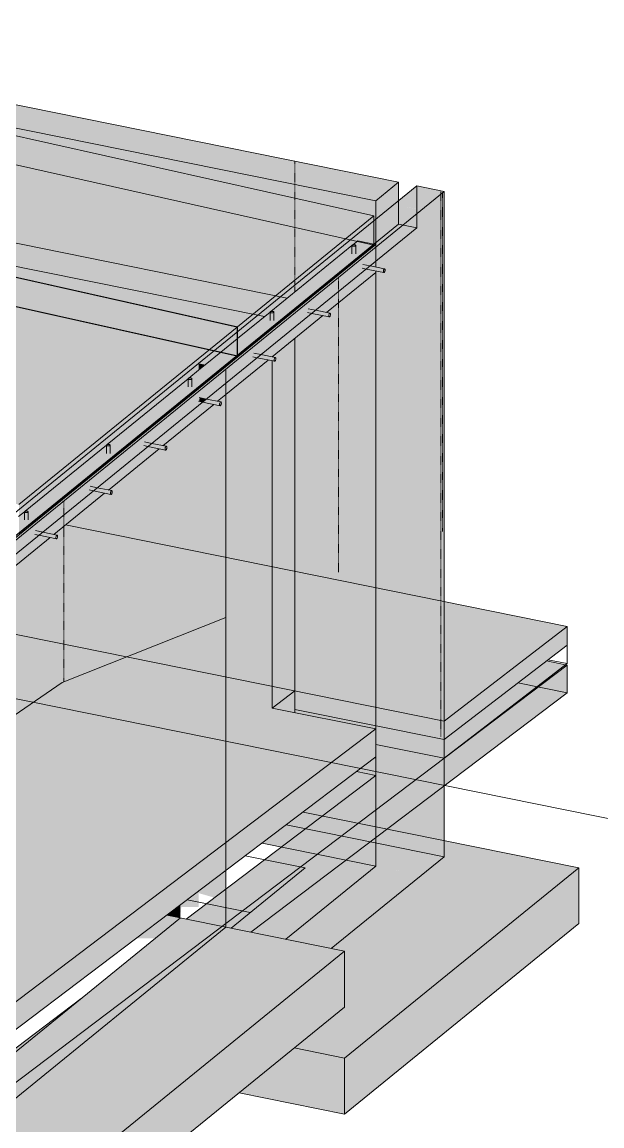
# Model space of a CAD drawing. Header units: inches. Extents: x -8719 to -3484, y -2874 to 4085.
# Drawn here: x -5035.7 to -4921.8, y -676.8 to -460 of the extents above; entities that cross this region are included whole.
import ezdxf

# ---------------------------------------------------------------- set-up
doc = ezdxf.new("R2010")
doc.units = ezdxf.units.IN
doc.header["$MEASUREMENT"] = 0
doc.linetypes.add('Dash 1_16_', pattern=[0.125, 0.0625, -0.0625])
for name, color, linetype, lineweight in [('A-DETL-1', 90, 'Dash 1_16_', 9), ('A-FLOR', 192, 'Continuous', 13), ('C-BLDG-PADS', 91, 'Continuous', 9), ('G-ANNO-SYMB', 111, 'Continuous', 9), ('S-BEAM', 12, 'Continuous', 9), ('S-FNDN', 32, 'Continuous', 13), ('S-FSTN', 2, 'Continuous', 9)]:
    doc.layers.add(name, color=color, linetype=linetype, lineweight=lineweight)
for name, color, linetype, lineweight, transparency in [('A-FLOR-1', 192, 'Continuous', 13, 0.4), ('A-WALL-PATT-1', 235, 'Continuous', 13, 0.4), ('A-WALL-PATT-3', 25, 'Continuous', 13, 0.4), ('C-BLDG-PADS-1', 91, 'Continuous', 9, 0.4), ('S-FNDN-2', 25, 'Continuous', 13, 0.4)]:
    doc.layers.add(name, color=color, linetype=linetype, lineweight=lineweight, transparency=transparency)

# ---------------------------------------------------------------- blocks, each defined once
blk = doc.blocks.new('L-Angle - L6X4X1_2-2254302-STRUCTURAL - 3D - SOUTHEAST')
at = {"layer": 'S-BEAM'}
for p, q in [((9298.53, -502.97), (9297.53, -503.78)), ((9298.53, -502.97), (9301.71, -503.61)), ((9272.19, -528.03), (9302.11, -503.69)), ((9297.39, -503.89), (9281.46, -516.85)), ((9301.73, -503.62), (9302.11, -503.69)), ((9302.11, -503.69), (9302.11, -506.95)), ((9302.11, -506.95), (9302.11, -508.12)), ((9302.11, -509.18), (9292.43, -517.05)), ((9302.11, -508.87), (9302.11, -509.18)), ((9281.32, -516.97), (9274.93, -522.17)), ((9291.69, -517.65), (9281.72, -525.76)), ((9274.88, -522.21), (9271.65, -524.84)), ((9274.93, -522.17), (9274.88, -522.21)), ((9271.65, -524.84), (9268.61, -527.31)), ((9280.98, -526.37), (9272.67, -533.13)), ((9267.3, -528.38), (9265.39, -529.93)), ((9268.61, -527.31), (9267.3, -528.38)), ((9267.3, -532.01), (9272.19, -528.03)), ((9265.25, -530.04), (9249.33, -543)), ((9264.1, -534.62), (9267.3, -532.01)), ((9272.67, -533.13), (9271.01, -534.48)), ((9155.34, -623.12), (9263.72, -534.93)), ((9263.72, -534.93), (9264.1, -534.62)), ((9270.27, -535.08), (9263.72, -540.41)), ((9263.72, -540.41), (9260.3, -543.2)), ((9249.19, -543.12), (9233.26, -556.08)), ((9259.56, -543.8), (9249.58, -551.91)), ((9248.84, -552.52), (9238.87, -560.63)), ((9233.12, -556.19), (9231.97, -557.12)), ((9238.13, -561.23), (9228.16, -569.35))]:
    blk.add_line(p, q, dxfattribs=at)
blk = doc.blocks.new('050523 - W_P_C - Fastenings - Lag Bolt or Thru Bolt - 3_4_ x 5_-2254114-STRUCTURAL - 3D - SOUTHEAST')
at = {"layer": 'S-FSTN'}
for p, q in [((9299.39, -508.32), (9300.21, -508.49)), ((9300.96, -507.88), (9299.54, -507.59)), ((9300.21, -508.49), (9303.66, -509.19)), ((9303.81, -508.45), (9300.96, -507.88))]:
    blk.add_line(p, q, dxfattribs=at)
for points in [[(9303.9, -508.68, 0), (9303.89, -508.6, 0), (9303.88, -508.53, 0), (9303.85, -508.48, 0), (9303.82, -508.46, 0), (9303.78, -508.45, 0), (9303.73, -508.48, 0), (9303.69, -508.52, 0), (9303.65, -508.59, 0), (9303.61, -508.67, 0), (9303.59, -508.77, 0), (9303.57, -508.86, 0), (9303.57, -508.96, 0)], [(9303.57, -508.96, 0), (9303.57, -509.04, 0), (9303.59, -509.11, 0), (9303.61, -509.16, 0), (9303.65, -509.19, 0), (9303.69, -509.19, 0), (9303.73, -509.16, 0), (9303.78, -509.12, 0), (9303.82, -509.05, 0), (9303.85, -508.97, 0), (9303.88, -508.87, 0), (9303.89, -508.78, 0), (9303.9, -508.68, 0)]]:
    blk.add_polyline3d(points, dxfattribs=at)
blk = doc.blocks.new('050523 - W_P_C - Fastenings - Lag Bolt or Thru Bolt - 3_4_ x 2_-2254118-STRUCTURAL - 3D - SOUTHEAST')
at = {"layer": 'S-FSTN'}
for p, q in [((9297.39, -503.88), (9297.39, -505.5)), ((9298.01, -503.77), (9297.93, -503.75)), ((9298.14, -505.5), (9298.14, -503.88))]:
    blk.add_line(p, q, dxfattribs=at)
for points in [[(9297.93, -503.75, 0), (9297.84, -503.73, 0), (9297.74, -503.73, 0), (9297.65, -503.74, 0), (9297.56, -503.75, 0), (9297.48, -503.78, 0), (9297.43, -503.81, 0), (9297.4, -503.85, 0), (9297.39, -503.89, 0), (9297.41, -503.93, 0), (9297.45, -503.97, 0), (9297.52, -504, 0), (9297.6, -504.02, 0)], [(9297.6, -504.02, 0), (9297.69, -504.03, 0), (9297.79, -504.03, 0), (9297.88, -504.03, 0), (9297.97, -504.01, 0), (9298.05, -503.98, 0), (9298.1, -503.95, 0), (9298.13, -503.91, 0), (9298.14, -503.87, 0), (9298.12, -503.83, 0), (9298.08, -503.8, 0), (9298.01, -503.77, 0)]]:
    blk.add_polyline3d(points, dxfattribs=at)
blk = doc.blocks.new('050523 - W_P_C - Fastenings - Lag Bolt or Thru Bolt - 3_4_ x 2_-V455-STRUCTURAL - 3D - SOUTHEAST')
at = {"layer": 'S-FSTN'}
for p, q in [((9281.32, -516.96), (9281.32, -518.58)), ((9281.32, -516.97), (9281.34, -517)), ((9281.42, -516.86), (9281.36, -516.89)), ((9281.45, -517.07), (9281.53, -517.09)), ((9281.67, -516.8), (9281.58, -516.81)), ((9281.77, -516.81), (9281.67, -516.8)), ((9281.86, -516.82), (9281.77, -516.81)), ((9281.95, -516.84), (9281.86, -516.82)), ((9282.07, -518.58), (9282.07, -516.96))]:
    blk.add_line(p, q, dxfattribs=at)
for points in [[(9281.36, -516.89, 0), (9281.33, -516.93, 0), (9281.32, -516.97, 0)], [(9281.34, -517, 0), (9281.38, -517.04, 0), (9281.45, -517.07, 0)], [(9281.58, -516.81, 0), (9281.49, -516.83, 0), (9281.42, -516.86, 0)], [(9281.53, -517.09, 0), (9281.62, -517.11, 0), (9281.72, -517.11, 0), (9281.82, -517.1, 0)], [(9281.82, -517.1, 0), (9281.9, -517.08, 0), (9281.98, -517.06, 0), (9282.03, -517.02, 0), (9282.06, -516.99, 0), (9282.07, -516.95, 0), (9282.05, -516.91, 0), (9282.01, -516.87, 0), (9281.95, -516.84, 0)]]:
    blk.add_polyline3d(points, dxfattribs=at)
blk = doc.blocks.new('050523 - W_P_C - Fastenings - Lag Bolt or Thru Bolt - 3_4_ x 2_-V456-STRUCTURAL - 3D - SOUTHEAST')
at = {"layer": 'S-FSTN'}
for p, q in [((9265.26, -530), (9265.25, -530.03)), ((9265.25, -530.03), (9265.25, -531.65)), ((9265.25, -530.03), (9265.25, -530.04)), ((9265.42, -529.9), (9265.35, -529.93)), ((9265.38, -530.15), (9265.46, -530.17)), ((9265.51, -529.89), (9265.42, -529.9)), ((9265.46, -530.17), (9265.55, -530.18)), ((9265.88, -529.92), (9265.8, -529.9)), ((9266, -531.65), (9266, -530.03))]:
    blk.add_line(p, q, dxfattribs=at)
for points in [[(9265.25, -530.04, 0), (9265.27, -530.08, 0), (9265.32, -530.12, 0), (9265.38, -530.15, 0)], [(9265.35, -529.93, 0), (9265.29, -529.96, 0), (9265.26, -530, 0)], [(9265.8, -529.9, 0), (9265.7, -529.88, 0), (9265.61, -529.88, 0), (9265.54, -529.88, 0)], [(9265.55, -530.18, 0), (9265.65, -530.18, 0), (9265.75, -530.18, 0)], [(9265.75, -530.18, 0), (9265.84, -530.16, 0), (9265.91, -530.13, 0), (9265.96, -530.1, 0)], [(9266, -530.02, 0), (9265.98, -529.98, 0), (9265.94, -529.95, 0), (9265.88, -529.92, 0)], [(9265.96, -530.1, 0), (9266, -530.06, 0), (9266, -530.02, 0)]]:
    blk.add_polyline3d(points, dxfattribs=at)
blk = doc.blocks.new('050523 - W_P_C - Fastenings - Lag Bolt or Thru Bolt - 3_4_ x 2_-V457-STRUCTURAL - 3D - SOUTHEAST')
at = {"layer": 'S-FSTN'}
for p, q in [((9249.19, -543.11), (9249.19, -544.73)), ((9249.19, -543.11), (9249.19, -543.12)), ((9249.19, -543.12), (9249.21, -543.15)), ((9249.21, -543.15), (9249.25, -543.19)), ((9249.28, -543.01), (9249.23, -543.04)), ((9249.25, -543.19), (9249.31, -543.22)), ((9249.35, -542.98), (9249.28, -543.01)), ((9249.31, -543.22), (9249.39, -543.24)), ((9249.44, -542.96), (9249.35, -542.98)), ((9249.39, -543.24), (9249.49, -543.26)), ((9249.54, -542.95), (9249.44, -542.96)), ((9249.49, -543.26), (9249.58, -543.26)), ((9249.64, -542.96), (9249.54, -542.95)), ((9249.58, -543.26), (9249.68, -543.25)), ((9249.73, -542.97), (9249.64, -542.96)), ((9249.68, -543.25), (9249.77, -543.23)), ((9249.94, -543.11), (9249.94, -543.1)), ((9249.94, -544.73), (9249.94, -543.11))]:
    blk.add_line(p, q, dxfattribs=at)
for points in [[(9249.23, -543.04, 0), (9249.19, -543.08, 0), (9249.19, -543.11, 0)], [(9249.87, -543.02, 0), (9249.81, -542.99, 0), (9249.73, -542.97, 0)], [(9249.77, -543.23, 0), (9249.84, -543.21, 0), (9249.9, -543.17, 0), (9249.93, -543.14, 0), (9249.94, -543.11, 0)], [(9249.94, -543.1, 0), (9249.92, -543.06, 0), (9249.87, -543.02, 0)]]:
    blk.add_polyline3d(points, dxfattribs=at)
blk = doc.blocks.new('050523 - W_P_C - Fastenings - Lag Bolt or Thru Bolt - 3_4_ x 2_-V458-STRUCTURAL - 3D - SOUTHEAST')
at = {"layer": 'S-FSTN'}
for p, q in [((9233.12, -556.18), (9233.12, -557.8)), ((9233.33, -556.32), (9233.42, -556.33)), ((9233.57, -556.03), (9233.47, -556.03)), ((9233.66, -556.04), (9233.57, -556.03)), ((9233.74, -556.07), (9233.66, -556.04)), ((9233.81, -556.1), (9233.74, -556.07)), ((9233.87, -556.18), (9233.87, -556.17)), ((9233.87, -557.8), (9233.87, -556.18))]:
    blk.add_line(p, q, dxfattribs=at)
for points in [[(9233.16, -556.11, 0), (9233.13, -556.15, 0), (9233.12, -556.19, 0), (9233.14, -556.23, 0), (9233.18, -556.26, 0), (9233.24, -556.29, 0), (9233.33, -556.32, 0)], [(9233.47, -556.03, 0), (9233.37, -556.04, 0), (9233.29, -556.05, 0), (9233.21, -556.08, 0), (9233.16, -556.11, 0)], [(9233.42, -556.33, 0), (9233.52, -556.33, 0), (9233.61, -556.33, 0), (9233.7, -556.31, 0), (9233.77, -556.28, 0)], [(9233.77, -556.28, 0), (9233.83, -556.25, 0), (9233.86, -556.21, 0), (9233.87, -556.18, 0)], [(9233.87, -556.17, 0), (9233.85, -556.13, 0), (9233.81, -556.1, 0)]]:
    blk.add_polyline3d(points, dxfattribs=at)
blk = doc.blocks.new('050523 - W_P_C - Fastenings - Lag Bolt or Thru Bolt - 3_4_ x 5_-V463-STRUCTURAL - 3D - SOUTHEAST')
at = {"layer": 'S-FSTN'}
for p, q in [((9267.3, -534.48), (9268.07, -534.64)), ((9268.83, -534.03), (9267.4, -533.74)), ((9268.07, -534.64), (9271.52, -535.34)), ((9271.67, -534.6), (9268.83, -534.03)), ((9271.45, -534.92), (9271.43, -535.01)), ((9271.43, -535.01), (9271.43, -535.11)), ((9271.43, -535.11), (9271.43, -535.19)), ((9271.48, -535.31), (9271.51, -535.33)), ((9271.64, -535.27), (9271.68, -535.2)), ((9271.68, -534.61), (9271.67, -534.6)), ((9271.68, -535.2), (9271.71, -535.12)), ((9271.71, -535.12), (9271.74, -535.02)), ((9271.76, -534.75), (9271.74, -534.68)), ((9271.76, -534.83), (9271.76, -534.75))]:
    blk.add_line(p, q, dxfattribs=at)
for points in [[(9271.43, -535.19, 0), (9271.45, -535.26, 0), (9271.48, -535.31, 0)], [(9271.51, -534.74, 0), (9271.48, -534.82, 0), (9271.45, -534.92, 0)], [(9271.6, -534.63, 0), (9271.55, -534.67, 0), (9271.51, -534.74, 0)], [(9271.51, -535.33, 0), (9271.55, -535.34, 0), (9271.6, -535.31, 0), (9271.64, -535.27, 0)], [(9271.67, -534.6, 0), (9271.64, -534.6, 0), (9271.6, -534.63, 0)], [(9271.74, -534.68, 0), (9271.71, -534.63, 0), (9271.68, -534.61, 0)], [(9271.74, -535.02, 0), (9271.76, -534.93, 0), (9271.76, -534.83, 0)]]:
    blk.add_polyline3d(points, dxfattribs=at)

msp = doc.modelspace()

# ---------------------------------------------------------------- hatches: boundary and pattern name
at = {"layer": 'A-FLOR-1'}
for points in [[(-4993.37, -519.86), (-4990.33, -517.39), (-5088.13, -497.59), (-5088.13, -498.66), (-4993.42, -519.84)], [(-4993.42, -520.88), (-4993.37, -520.83), (-4993.37, -519.86), (-5088.13, -498.66), (-5088.13, -498.72), (-4993.42, -519.9)], [(-4998.87, -524.34), (-4993.42, -519.9), (-5088.13, -498.72), (-5088.13, -504.37), (-5001, -523.86)], [(-4993.37, -525.42), (-4966.59, -503.61), (-4969.78, -502.97), (-4970.65, -503.74), (-4970.2, -503.82), (-4970.18, -503.84), (-4970.16, -504.03), (-4970.2, -505.32), (-4970.42, -505.4), (-4970.7, -505.39), (-4970.89, -505.3), (-4970.91, -505.26), (-4970.96, -503.93), (-4986.72, -516.81), (-4986.26, -516.9), (-4986.25, -516.91), (-4986.23, -517.11), (-4986.27, -518.4), (-4986.48, -518.47), (-4986.77, -518.46), (-4986.96, -518.38), (-4986.98, -518.34), (-4987.02, -517), (-4993.37, -522.17)], [(-5036.27, -554.77), (-4998.87, -524.34), (-5088.13, -504.37), (-5088.13, -543.17), (-5036.33, -554.76)], [(-4993.37, -525.57), (-4966.59, -503.78), (-4966.59, -503.63), (-4993.37, -525.42)], [(-4993.37, -520.83), (-4989.37, -517.58), (-4990.33, -517.39), (-4993.37, -519.86)], [(-4993.37, -522.17), (-4988.06, -517.85), (-4989.37, -517.58), (-4993.37, -520.83)], [(-4997.93, -524.55), (-4993.42, -520.88), (-4993.42, -519.9), (-4998.87, -524.34)], [(-4996.65, -524.84), (-4993.42, -522.21), (-4993.42, -520.88), (-4997.93, -524.55)], [(-4993.51, -525.54), (-4993.42, -525.47), (-4993.42, -522.21), (-4996.65, -524.84), (-4995.63, -525.06)], [(-4993.42, -522.21), (-4993.37, -522.17), (-4993.37, -520.83), (-4993.42, -520.88)], [(-4993.42, -525.47), (-4993.37, -525.42), (-4993.37, -522.17), (-4993.42, -522.21)], [(-5036.27, -555.74), (-4997.93, -524.55), (-4998.87, -524.34), (-5036.27, -554.77)], [(-4999.69, -527.31), (-4996.65, -524.84), (-4997.93, -524.55), (-5001, -527.04)], [(-4996.49, -527.96), (-4993.51, -525.54), (-4996.65, -524.84), (-4999.69, -527.31)], [(-4996.34, -527.99), (-4993.42, -525.56), (-4993.55, -525.57), (-4996.49, -527.96)], [(-4993.42, -525.56), (-4993.42, -525.47), (-4993.51, -525.54)], [(-4993.37, -525.57), (-4993.37, -525.42), (-4993.42, -525.47), (-4993.42, -525.56)], [(-5036.12, -556.95), (-5001, -528.38), (-5001, -527.04), (-5036.27, -555.74), (-5036.27, -556.92)], [(-5036.27, -560.33), (-5001, -531.6), (-5001, -528.38), (-5002.79, -529.89), (-5002.33, -529.97), (-5002.32, -529.98), (-5002.3, -530.18), (-5002.34, -531.47), (-5002.55, -531.55), (-5002.84, -531.54), (-5003.03, -531.45), (-5003.05, -531.41), (-5003.09, -530.08), (-5018.86, -542.96), (-5018.4, -543.05), (-5018.38, -543.06), (-5018.37, -543.26), (-5018.4, -544.54), (-5018.62, -544.62), (-5018.91, -544.61), (-5019.1, -544.53), (-5019.11, -544.49), (-5019.16, -543.15), (-5034.93, -556.04), (-5034.47, -556.12), (-5034.45, -556.13), (-5034.43, -556.33), (-5034.47, -557.62), (-5034.69, -557.7), (-5034.98, -557.69), (-5035.16, -557.6), (-5035.18, -557.56), (-5035.23, -556.23), (-5036.27, -557.1), (-5036.27, -559.37)], [(-5001, -528.38), (-4999.69, -527.31), (-5001, -527.04), (-5001, -528.13)], [(-5001, -531.78), (-4996.34, -527.99), (-4996.49, -527.96), (-5001, -531.63)], [(-5036.27, -560.48), (-5004.58, -534.7), (-5004.58, -534.55), (-5036.27, -560.33)], [(-5004.58, -534.7), (-5004.43, -534.58), (-5004.58, -534.55)]]:
    msp.add_hatch(color=256, dxfattribs=at).paths.add_polyline_path(points, flags=0)
h = msp.add_hatch(color=256, dxfattribs=at)
h.paths.add_polyline_path([(-4986.27, -517.02), (-4986.48, -517.1), (-4986.32, -517.04)], flags=0)
h.paths.add_polyline_path([(-4986.58, -518.48), (-4986.31, -518.42), (-4986.23, -518.32), (-4986.27, -516.9), (-4986.4, -516.84), (-4986.84, -516.85), (-4986.96, -516.93), (-4986.98, -517), (-4986.95, -518.38), (-4986.77, -518.46), (-4986.65, -518.48)], flags=0)
h.paths.add_polyline_path([(-4970.2, -503.95), (-4970.42, -504.03), (-4970.25, -503.96)], flags=0)
h.paths.add_polyline_path([(-4970.51, -505.4), (-4970.24, -505.35), (-4970.16, -505.24), (-4970.21, -503.81), (-4970.29, -503.77), (-4970.77, -503.78), (-4970.89, -503.85), (-4970.91, -504), (-4970.88, -505.31), (-4970.7, -505.39), (-4970.59, -505.4)], flags=0)
h = msp.add_hatch(color=256, dxfattribs=at)
h.paths.add_polyline_path([(-5001, -531.63), (-4996.49, -527.96), (-4999.69, -527.31), (-5001, -528.38)], flags=0)
h.paths.add_polyline_path([(-5004.43, -534.58), (-5001, -531.78), (-5001, -531.63), (-5004.58, -534.55)], flags=0)
h = msp.add_hatch(color=256, dxfattribs=at)
h.paths.add_polyline_path([(-5034.47, -556.25), (-5034.69, -556.33), (-5034.53, -556.26)], flags=0)
h.paths.add_polyline_path([(-5034.79, -557.7), (-5034.51, -557.64), (-5034.43, -557.54), (-5034.47, -556.12), (-5034.6, -556.06), (-5035.04, -556.08), (-5035.16, -556.15), (-5035.18, -556.29), (-5035.15, -557.61), (-5034.98, -557.69), (-5034.86, -557.7)], flags=0)
h.paths.add_polyline_path([(-5018.4, -543.17), (-5018.62, -543.25), (-5018.46, -543.18)], flags=0)
h.paths.add_polyline_path([(-5018.72, -544.63), (-5018.45, -544.57), (-5018.37, -544.47), (-5018.4, -543.05), (-5018.53, -542.99), (-5018.97, -543), (-5019.1, -543.08), (-5019.11, -543.22), (-5019.08, -544.53), (-5018.91, -544.61), (-5018.79, -544.63)], flags=0)
h.paths.add_polyline_path([(-5002.34, -530.1), (-5002.55, -530.18), (-5002.39, -530.11)], flags=0)
h.paths.add_polyline_path([(-5002.65, -531.55), (-5002.38, -531.49), (-5002.3, -531.39), (-5002.34, -529.97), (-5002.46, -529.91), (-5002.91, -529.93), (-5003.03, -530), (-5003.05, -530.08), (-5003.02, -531.46), (-5002.84, -531.54), (-5002.72, -531.55)], flags=0)
at = {"layer": 'A-WALL-PATT-1'}
h = msp.add_hatch(color=256, dxfattribs=at)
h.paths.add_polyline_path([(-5092.6, -542.17), (-5092.6, -503.37), (-5110.78, -499.3), (-5110.78, -513.58), (-5112.73, -515.16), (-5112.73, -537.66), (-5100.81, -540.33)], flags=0)
h.paths.add_polyline_path([(-4990.33, -517.39), (-4966.59, -498.07), (-5110.78, -465.82), (-5110.78, -471.41), (-5109.26, -471.72), (-5109.39, -472.02), (-5110.78, -473.15), (-5110.78, -493.59), (-5092.6, -497.66), (-5092.6, -496.69), (-5088.13, -493.06), (-5088.13, -497.59), (-4993.37, -516.77)], flags=0)
for points in [[(-4966.59, -499.04), (-4966.2, -498.72), (-4966.2, -495.09), (-5107.95, -466.44), (-4966.59, -498.07)], [(-4981.76, -512.72), (-4969.78, -502.97), (-4966.59, -503.6), (-4966.59, -499.04), (-4977.58, -507.99)], [(-4989.37, -517.58), (-4977.58, -507.99), (-4974.53, -504.53), (-4990.33, -517.39)], [(-4966.2, -506.95), (-4962.62, -504.04), (-4966.2, -503.31), (-4966.57, -503.62), (-4966.2, -503.69), (-4966.2, -506.15)], [(-4988.06, -517.85), (-4981.76, -512.72), (-4977.58, -507.99), (-4989.37, -517.58)], [(-4976.68, -615.94), (-4966.2, -608), (-4966.2, -604.6), (-4966.54, -604.6), (-4980.49, -615.17), (-4976.85, -615.91)], [(-4963.97, -618.52), (-4957.25, -613.42), (-4957.25, -607.94), (-4958.07, -608.56), (-4958.25, -604.6), (-4966.2, -604.6), (-4966.2, -608), (-4976.68, -615.94), (-4965.64, -618.18)], [(-4984.71, -622.03), (-4976.68, -615.94), (-4980.49, -615.17), (-4988.52, -621.26), (-4986.55, -621.66)], [(-4972, -624.6), (-4963.97, -618.52), (-4976.68, -615.94), (-4984.71, -622.03), (-4972.37, -624.53)]]:
    msp.add_hatch(color=256, dxfattribs=at).paths.add_polyline_path(points, flags=0)
h = msp.add_hatch(color=256, dxfattribs=at)
h.paths.add_polyline_path([(-5092.6, -542.23), (-5092.6, -542.17), (-5112.73, -537.66), (-5112.73, -537.72), (-5101.06, -540.33)], flags=0)
h.paths.add_polyline_path([(-4977.58, -507.99), (-4966.59, -499.04), (-4966.59, -498.07), (-4974.53, -504.53)], flags=0)
h.paths.add_polyline_path([(-5092.6, -497.72), (-5092.6, -497.66), (-5110.78, -493.59), (-5110.78, -493.65), (-5092.88, -497.65)], flags=0)
h = msp.add_hatch(color=256, dxfattribs=at)
h.paths.add_polyline_path([(-4957.25, -619.88), (-4957.25, -613.42), (-4963.97, -618.52), (-4957.59, -619.81)], flags=0)
h.paths.add_polyline_path([(-4957.25, -572.92), (-4957.25, -496.9), (-4961.73, -495.99), (-4961.73, -499.68), (-4958.15, -500.4), (-4966.2, -506.95), (-4966.2, -508.11), (-4964.45, -508.48), (-4964.43, -508.86), (-4964.52, -509.09), (-4964.61, -509.13), (-4964.71, -509.11), (-4964.74, -509.17), (-4966.2, -508.87), (-4966.21, -509.19), (-4975.85, -517.04), (-4975.16, -517.2), (-4975.14, -517.58), (-4975.24, -517.81), (-4975.32, -517.85), (-4975.42, -517.83), (-4975.45, -517.88), (-4976.64, -517.67), (-4986.55, -525.76), (-4985.87, -525.91), (-4985.85, -526.3), (-4985.96, -526.53), (-4985.99, -526.6), (-4986.14, -526.54), (-4986.16, -526.6), (-4986.55, -526.54), (-4986.55, -566.99), (-4959.64, -572.43)], flags=0)
h.paths.add_polyline_path([(-4966.57, -503.62), (-4966.2, -503.31), (-4966.2, -498.72), (-4966.59, -499.04), (-4966.59, -503.61)], flags=0)
h = msp.add_hatch(color=256, dxfattribs=at)
h.paths.add_polyline_path([(-4957.25, -627.59), (-4957.25, -619.88), (-4963.97, -618.52), (-4972, -624.6), (-4962.62, -626.5)], flags=0)
h.paths.add_polyline_path([(-4957.25, -600.04), (-4957.25, -572.92), (-4986.55, -566.99), (-4986.55, -594.74), (-4982.09, -595.64), (-4982.09, -595.01), (-4958.45, -599.79)], flags=0)
at = {"layer": 'A-WALL-PATT-3'}
h = msp.add_hatch(color=256, dxfattribs=at)
h.paths.add_polyline_path([(-4952.78, -620.78), (-4952.78, -610.04), (-4957.25, -613.42), (-4957.25, -619.88)], flags=0)
h.paths.add_polyline_path([(-4952.78, -573.82), (-4952.78, -493.27), (-4957.25, -496.9), (-4957.25, -572.92)], flags=0)
h = msp.add_hatch(color=256, dxfattribs=at)
h.paths.add_polyline_path([(-4995.63, -533.13), (-4987.32, -526.37), (-4989.56, -525.96), (-4995.63, -530.9)], flags=0)
h.paths.add_polyline_path([(-4986.57, -525.75), (-4976.61, -517.65), (-4978.84, -517.24), (-4988.76, -525.31), (-4986.78, -525.71)], flags=0)
h.paths.add_polyline_path([(-4975.86, -517.04), (-4966.2, -509.11), (-4966.24, -508.86), (-4968.13, -508.52), (-4978.05, -516.59), (-4976.07, -517)], flags=0)
h.paths.add_polyline_path([(-4966.2, -508.11), (-4966.2, -506.95), (-4967.34, -507.88), (-4966.48, -508.05)], flags=0)
h = msp.add_hatch(color=256, dxfattribs=at)
h.paths.add_polyline_path([(-4986.08, -526.62), (-4986.14, -526.53), (-4986.11, -526.51), (-4985.99, -526.6), (-4985.85, -526.3), (-4985.83, -526.21), (-4985.91, -525.91), (-4986.08, -525.85), (-4988.8, -525.34), (-4989.51, -525.92), (-4986.11, -526.61)], flags=0)
h.paths.add_polyline_path([(-4975.36, -517.9), (-4975.42, -517.83), (-4975.4, -517.79), (-4975.28, -517.88), (-4975.14, -517.58), (-4975.12, -517.49), (-4975.2, -517.2), (-4975.36, -517.14), (-4978.09, -516.63), (-4978.8, -517.21), (-4975.4, -517.89)], flags=0)
h.paths.add_polyline_path([(-4964.65, -509.19), (-4964.71, -509.11), (-4964.69, -509.07), (-4964.57, -509.16), (-4964.43, -508.86), (-4964.41, -508.78), (-4964.48, -508.48), (-4964.65, -508.42), (-4967.38, -507.91), (-4968.09, -508.49), (-4964.69, -509.18)], flags=0)
for points in [[(-4986.55, -566.99), (-4986.55, -526.52), (-4987.35, -526.39), (-4995.63, -533.13), (-4995.63, -565.15)], [(-5004.58, -563.34), (-5004.58, -540.41), (-5007.99, -543.19), (-5007.3, -543.35), (-5007.27, -543.73), (-5007.37, -543.96), (-5007.46, -544), (-5007.56, -543.98), (-5007.58, -544.03), (-5008.77, -543.82), (-5018.7, -551.91), (-5018.01, -552.06), (-5017.99, -552.45), (-5018.09, -552.67), (-5018.17, -552.71), (-5018.27, -552.69), (-5018.3, -552.75), (-5019.49, -552.54), (-5027.14, -558.77), (-5013.1, -561.61)], [(-5134.89, -663.18), (-5027.77, -589.71), (-5004.58, -580.52), (-5004.58, -563.34), (-5027.14, -558.77), (-5029.41, -560.62), (-5028.72, -560.78), (-5028.7, -561.16), (-5028.8, -561.39), (-5028.88, -561.43), (-5028.99, -561.41), (-5029.01, -561.47), (-5030.2, -561.26), (-5040.12, -569.34), (-5039.43, -569.5), (-5039.41, -569.88), (-5039.43, -569.98), (-5039.6, -570.15), (-5039.7, -570.13), (-5039.72, -570.18), (-5040.91, -569.97), (-5050.83, -578.06), (-5050.15, -578.21), (-5050.12, -578.6), (-5050.15, -578.7), (-5050.27, -578.89), (-5050.41, -578.84), (-5050.43, -578.9), (-5051.64, -578.7), (-5061.55, -586.77), (-5060.86, -586.93), (-5060.84, -587.31), (-5060.93, -587.54), (-5061.02, -587.58), (-5061.12, -587.56), (-5061.14, -587.62), (-5062.33, -587.41), (-5072.26, -595.49), (-5071.57, -595.65), (-5071.55, -596.03), (-5071.65, -596.26), (-5071.73, -596.3), (-5071.83, -596.28), (-5071.86, -596.33), (-5073.05, -596.12), (-5082.97, -604.21), (-5082.28, -604.36), (-5082.26, -604.75), (-5082.32, -604.91), (-5082.44, -605.01), (-5082.55, -604.99), (-5082.57, -605.05), (-5083.78, -604.86), (-5093.68, -612.92), (-5093, -613.08), (-5092.97, -613.46), (-5093, -613.56), (-5093.16, -613.73), (-5093.26, -613.71), (-5093.28, -613.77), (-5094.47, -613.56), (-5104.39, -621.64), (-5103.71, -621.8), (-5103.68, -622.18), (-5103.78, -622.41), (-5103.87, -622.45), (-5103.97, -622.42), (-5103.99, -622.48), (-5105.18, -622.27), (-5115.11, -630.36), (-5114.42, -630.51), (-5114.4, -630.89), (-5114.49, -631.12), (-5114.58, -631.16), (-5114.68, -631.14), (-5114.71, -631.2), (-5115.65, -631.05), (-5115.86, -631.13), (-5116.15, -631.19), (-5117.17, -632.03), (-5117.21, -632.33), (-5117.43, -632.4), (-5117.64, -632.41), (-5120.63, -634.84), (-5120.95, -634.64), (-5121.08, -634.29), (-5121.08, -630.21), (-5121.2, -630.3), (-5121.24, -631.51), (-5121.45, -631.59), (-5121.74, -631.58), (-5121.93, -631.49), (-5121.95, -631.45), (-5121.95, -630.91), (-5134.89, -641.45), (-5134.89, -643.4)]]:
    msp.add_hatch(color=256, dxfattribs=at).paths.add_polyline_path(points, flags=0)
h = msp.add_hatch(color=256, dxfattribs=at)
h.paths.add_polyline_path([(-5120.63, -634.84), (-5117.64, -632.4), (-5117.86, -632.34), (-5117.92, -632.27), (-5117.92, -630.55), (-5118.68, -630.38), (-5118.73, -630.17), (-5118.68, -629.89), (-5118.56, -629.69), (-5118.48, -629.67), (-5117.92, -629.79), (-5117.92, -629.52), (-5119.64, -629.18), (-5119.67, -630.24), (-5119.89, -630.32), (-5120.18, -630.31), (-5120.37, -630.22), (-5120.38, -630.18), (-5120.38, -629.64), (-5121.08, -630.21), (-5121.08, -634.29), (-5120.88, -634.68)], flags=0)
h.paths.add_polyline_path([(-5117.17, -632.03), (-5116.07, -631.13), (-5116.3, -631.07), (-5116.36, -630.99), (-5116.36, -630.87), (-5117.17, -630.71), (-5117.17, -631.22)], flags=0)
h.paths.add_polyline_path([(-5115.11, -630.35), (-5105.15, -622.25), (-5107.39, -621.84), (-5115.61, -628.53), (-5115.61, -630.25), (-5115.32, -630.31)], flags=0)
h.paths.add_polyline_path([(-5116.36, -630.1), (-5116.36, -629.14), (-5117.05, -629.7), (-5117.17, -629.72), (-5117.17, -629.94), (-5116.45, -630.08)], flags=0)
h.paths.add_polyline_path([(-5104.4, -621.64), (-5094.44, -613.53), (-5096.68, -613.12), (-5106.6, -621.19), (-5104.61, -621.59)], flags=0)
h.paths.add_polyline_path([(-5093.69, -612.92), (-5083.73, -604.82), (-5085.97, -604.41), (-5095.88, -612.48), (-5093.9, -612.88)], flags=0)
h.paths.add_polyline_path([(-5082.98, -604.2), (-5073.02, -596.1), (-5075.25, -595.69), (-5085.17, -603.76), (-5083.19, -604.16)], flags=0)
h.paths.add_polyline_path([(-5072.27, -595.49), (-5062.31, -587.38), (-5064.54, -586.97), (-5074.46, -595.04), (-5072.47, -595.44)], flags=0)
h.paths.add_polyline_path([(-5061.55, -586.77), (-5051.59, -578.67), (-5053.83, -578.26), (-5063.75, -586.33), (-5061.76, -586.73)], flags=0)
h.paths.add_polyline_path([(-5050.84, -578.05), (-5040.88, -569.95), (-5043.12, -569.54), (-5053.04, -577.61), (-5051.05, -578.01)], flags=0)
h.paths.add_polyline_path([(-5040.13, -569.34), (-5030.17, -561.23), (-5032.41, -560.82), (-5042.32, -568.89), (-5040.34, -569.3)], flags=0)
h.paths.add_polyline_path([(-5029.42, -560.62), (-5019.46, -552.52), (-5021.69, -552.11), (-5031.61, -560.18), (-5029.63, -560.58)], flags=0)
h.paths.add_polyline_path([(-5018.71, -551.9), (-5008.74, -543.8), (-5010.98, -543.39), (-5020.9, -551.46), (-5018.91, -551.86)], flags=0)
h.paths.add_polyline_path([(-5007.99, -543.19), (-5004.58, -540.41), (-5004.58, -538.18), (-5010.19, -542.74), (-5008.2, -543.15)], flags=0)
h = msp.add_hatch(color=256, dxfattribs=at)
h.paths.add_polyline_path([(-5117.52, -632.41), (-5117.26, -632.36), (-5117.17, -632.25), (-5117.15, -630.71), (-5116.36, -630.89), (-5116.34, -631.03), (-5116.15, -631.12), (-5115.86, -631.13), (-5115.65, -631.05), (-5115.61, -631.02), (-5114.66, -631.19), (-5114.66, -631.11), (-5114.54, -631.19), (-5114.4, -630.89), (-5114.38, -630.81), (-5114.45, -630.51), (-5114.62, -630.45), (-5115.61, -630.24), (-5115.65, -625.79), (-5116.36, -626.37), (-5116.36, -630.1), (-5117.17, -629.89), (-5117.21, -627.06), (-5117.92, -627.64), (-5117.92, -629.79), (-5118.57, -629.7), (-5118.69, -629.9), (-5118.73, -630.17), (-5118.68, -630.38), (-5118.65, -630.4), (-5117.92, -630.56), (-5117.9, -632.31), (-5117.71, -632.39), (-5117.62, -632.41)], flags=0)
h.paths.add_polyline_path([(-5121.55, -631.59), (-5121.29, -631.54), (-5121.2, -631.43), (-5121.24, -630.34), (-5121.95, -630.91), (-5121.93, -631.49), (-5121.74, -631.58), (-5121.65, -631.59)], flags=0)
h.paths.add_polyline_path([(-5119.99, -630.32), (-5119.73, -630.27), (-5119.64, -630.16), (-5119.68, -629.07), (-5120.38, -629.7), (-5120.37, -630.22), (-5120.18, -630.31), (-5120.08, -630.32)], flags=0)
h.paths.add_polyline_path([(-5103.91, -622.5), (-5103.97, -622.42), (-5103.94, -622.39), (-5103.83, -622.48), (-5103.68, -622.18), (-5103.66, -622.09), (-5103.74, -621.8), (-5103.91, -621.74), (-5106.63, -621.22), (-5107.35, -621.8), (-5103.94, -622.49)], flags=0)
h.paths.add_polyline_path([(-5093.2, -613.78), (-5093.26, -613.71), (-5093.23, -613.67), (-5093.11, -613.76), (-5092.97, -613.46), (-5092.95, -613.38), (-5093.03, -613.08), (-5093.2, -613.02), (-5095.92, -612.51), (-5096.64, -613.09), (-5093.23, -613.78)], flags=0)
h.paths.add_polyline_path([(-5082.49, -605.07), (-5082.55, -604.99), (-5082.52, -604.96), (-5082.4, -605.05), (-5082.26, -604.75), (-5082.24, -604.66), (-5082.32, -604.36), (-5082.49, -604.3), (-5085.21, -603.79), (-5085.92, -604.37), (-5082.52, -605.06)], flags=0)
h.paths.add_polyline_path([(-5071.77, -596.35), (-5071.83, -596.28), (-5071.81, -596.24), (-5071.69, -596.33), (-5071.55, -596.03), (-5071.53, -595.94), (-5071.61, -595.65), (-5071.77, -595.59), (-5074.5, -595.07), (-5075.21, -595.65), (-5071.81, -596.34)], flags=0)
h.paths.add_polyline_path([(-5061.06, -587.63), (-5061.12, -587.56), (-5061.1, -587.52), (-5060.98, -587.61), (-5060.84, -587.31), (-5060.82, -587.23), (-5060.89, -586.93), (-5061.06, -586.87), (-5063.79, -586.36), (-5064.5, -586.94), (-5061.1, -587.63)], flags=0)
h.paths.add_polyline_path([(-5050.35, -578.92), (-5050.41, -578.84), (-5050.38, -578.81), (-5050.26, -578.89), (-5050.12, -578.6), (-5050.1, -578.51), (-5050.18, -578.21), (-5050.35, -578.15), (-5053.07, -577.64), (-5053.79, -578.22), (-5050.38, -578.91)], flags=0)
h.paths.add_polyline_path([(-5039.64, -570.2), (-5039.7, -570.13), (-5039.67, -570.09), (-5039.55, -570.18), (-5039.41, -569.88), (-5039.39, -569.79), (-5039.47, -569.5), (-5039.64, -569.44), (-5042.36, -568.92), (-5043.07, -569.51), (-5039.67, -570.19)], flags=0)
h.paths.add_polyline_path([(-5028.92, -561.48), (-5028.99, -561.41), (-5028.96, -561.37), (-5028.84, -561.46), (-5028.7, -561.16), (-5028.68, -561.08), (-5028.76, -560.78), (-5028.92, -560.72), (-5031.65, -560.21), (-5032.36, -560.79), (-5028.96, -561.48)], flags=0)
h.paths.add_polyline_path([(-5018.21, -552.77), (-5018.27, -552.69), (-5018.25, -552.66), (-5018.13, -552.75), (-5017.99, -552.45), (-5017.97, -552.36), (-5018.04, -552.06), (-5018.21, -552), (-5020.94, -551.49), (-5021.65, -552.07), (-5018.25, -552.76)], flags=0)
h.paths.add_polyline_path([(-5007.5, -544.05), (-5007.56, -543.98), (-5007.53, -543.94), (-5007.42, -544.03), (-5007.27, -543.73), (-5007.25, -543.64), (-5007.33, -543.35), (-5007.5, -543.29), (-5010.22, -542.78), (-5010.94, -543.36), (-5007.53, -544.04)], flags=0)
h = msp.add_hatch(color=256, dxfattribs=at)
h.paths.add_polyline_path([(-4974.95, -641.99), (-4957.25, -627.59), (-4972, -624.6), (-4990.73, -638.8), (-4984.84, -639.99)], flags=0)
h.paths.add_polyline_path([(-4995.63, -626.65), (-4966.2, -604.34), (-4966.2, -598.86), (-4986.55, -594.74), (-4986.55, -566.99), (-4995.63, -565.15), (-4995.63, -626.64)], flags=0)
h = msp.add_hatch(color=256, dxfattribs=at)
h.paths.add_polyline_path([(-4957.25, -627.59), (-4952.78, -623.96), (-4952.78, -620.78), (-4957.25, -619.88), (-4957.25, -626.15)], flags=0)
h.paths.add_polyline_path([(-4952.78, -600.94), (-4952.78, -573.82), (-4957.25, -572.92), (-4957.25, -600.04), (-4956.54, -600.18)], flags=0)
h = msp.add_hatch(color=256, dxfattribs=at)
h.paths.add_polyline_path([(-5113.02, -733.32), (-5079.67, -706.19), (-5113.02, -731.46)], flags=0)
h.paths.add_polyline_path([(-5134.89, -732.89), (-5121.97, -722.37), (-5004.58, -633.43), (-5004.58, -580.52), (-5027.77, -589.71), (-5134.89, -663.18), (-5134.89, -731.46)], flags=0)
at = {"layer": 'C-BLDG-PADS-1'}
for points in [[(-4952.78, -604.56), (-4945.34, -598.86), (-4928.97, -586.24), (-4932.72, -585.48), (-4952.78, -600.94), (-4952.78, -604.34)], [(-4952.78, -610.04), (-4928.68, -591.78), (-4928.68, -586.29), (-4952.78, -604.6)], [(-4949.53, -602.09), (-4928.68, -586.29), (-4928.97, -586.24), (-4948.04, -600.94)], [(-4952.83, -604.59), (-4952.78, -604.56), (-4952.78, -600.94), (-4957.25, -600.04), (-4957.25, -603.7), (-4954.06, -604.34)], [(-4966.54, -604.6), (-4966.2, -604.6), (-4966.2, -604.34)], [(-4997.87, -632), (-4995.63, -630.3), (-4995.63, -626.65), (-5000.58, -630.4), (-4999.9, -631.42)], [(-5001, -632.87), (-5001, -631.1), (-4999.9, -631.42), (-5000.58, -630.4), (-5003.25, -632.42)], [(-4995.63, -633.96), (-4995.63, -630.3), (-4999.44, -633.19), (-4996.34, -633.82)], [(-5004.58, -635.99), (-5004.58, -633.43), (-5007.25, -635.45)]]:
    msp.add_hatch(color=256, dxfattribs=at).paths.add_polyline_path(points, flags=0)
h = msp.add_hatch(color=256, dxfattribs=at)
h.paths.add_polyline_path([(-5004.58, -635.99), (-5004.4, -633.82), (-5001, -633.82), (-5001, -632.87), (-5003.25, -632.42), (-5004.58, -633.43), (-5004.58, -633.82)], flags=0)
h.paths.add_polyline_path([(-4957.25, -603.7), (-4957.25, -600.04), (-4982.09, -595.01), (-4982.09, -595.64), (-4966.2, -598.86), (-4966.2, -601.88), (-4958.29, -603.48)], flags=0)
h = msp.add_hatch(color=256, dxfattribs=at)
h.paths.add_polyline_path([(-4995.75, -637.11), (-4995.63, -637.02), (-4995.63, -633.96), (-4999.44, -633.19), (-5003.14, -635.99), (-4996.84, -635.99), (-4996.09, -637.11)], flags=0)
h.paths.add_polyline_path([(-4958.07, -608.56), (-4957.25, -607.94), (-4957.25, -603.7), (-4966.2, -601.88), (-4966.2, -604.6), (-4958.25, -604.6)], flags=0)
h = msp.add_hatch(color=256, dxfattribs=at)
h.paths.add_polyline_path([(-4995.63, -637.02), (-4992.44, -634.61), (-4995.63, -633.96), (-4995.63, -635.99)], flags=0)
h.paths.add_polyline_path([(-4957.25, -607.94), (-4952.83, -604.59), (-4957.25, -603.7), (-4957.25, -604.6)], flags=0)
h = msp.add_hatch(color=256, dxfattribs=at)
h.paths.add_polyline_path([(-4994.63, -638.01), (-4990.85, -634.93), (-4992.44, -634.61), (-4995.63, -637.02), (-4995.63, -637.8)], flags=0)
h.paths.add_polyline_path([(-4957.25, -613.42), (-4952.78, -610.04), (-4952.83, -604.59), (-4957.25, -607.94)], flags=0)
h = msp.add_hatch(color=256, dxfattribs=at)
h.paths.add_polyline_path([(-5113.02, -725.97), (-4996.45, -637.64), (-5004.58, -635.99), (-5024.05, -651.84), (-5115.71, -721.28), (-5113.7, -724.78)], flags=0)
h.paths.add_polyline_path([(-4992.44, -634.61), (-4977.71, -623.45), (-4984.71, -622.03), (-4995.63, -630.3), (-4995.63, -633.96)], flags=0)
h = msp.add_hatch(color=256, dxfattribs=at)
h.paths.add_polyline_path([(-5113.02, -731.46), (-5079.67, -706.19), (-4995.63, -637.8), (-4996.45, -637.64), (-5113.02, -725.97), (-5113.02, -727.84)], flags=0)
h.paths.add_polyline_path([(-4990.73, -638.8), (-4972, -624.6), (-4977.71, -623.45), (-4992.44, -634.61), (-4990.85, -634.93), (-4994.63, -638.01)], flags=0)
h = msp.add_hatch(color=256, dxfattribs=at)
h.paths.add_polyline_path([(-5114.73, -716.89), (-5112.17, -716.89), (-5109.59, -712.99), (-5113.02, -715.59)], flags=0)
h.paths.add_polyline_path([(-5009.49, -639.99), (-5004.58, -635.99), (-5007.25, -635.45), (-5013.24, -639.99)], flags=0)
at = {"layer": 'S-FNDN'}
for points in [[(-4952.78, -597.29), (-4928.68, -578.7), (-4952.78, -573.82), (-4952.78, -594.74)], [(-4952.78, -600.94), (-4928.68, -582.36), (-4928.68, -578.7), (-4952.78, -597.29), (-4952.78, -598.86)], [(-4943.37, -633.57), (-4932.66, -624.86), (-4952.78, -620.78), (-4952.78, -623.96), (-4960.37, -630.13), (-4952.78, -631.67)], [(-4972.37, -663.53), (-4926.39, -626.13), (-4932.66, -624.86), (-4943.37, -633.57), (-4960.37, -630.13), (-4974.95, -641.99), (-4972.37, -642.51), (-4972.37, -653.48), (-4982.26, -661.53)], [(-4972.37, -674.5), (-4926.39, -637.09), (-4926.39, -626.13), (-4972.37, -663.53)], [(-5111.62, -755.83), (-4972.37, -642.51), (-4995.63, -637.8), (-5125.9, -743.8), (-5111.62, -746.69), (-5111.62, -751.12)], [(-5111.62, -766.8), (-4972.37, -653.48), (-4972.37, -642.51), (-5111.62, -755.83), (-5111.62, -757.66)], [(-4972.37, -674.5), (-4972.37, -663.53), (-4982.26, -661.53), (-4993.05, -670.31), (-4981.24, -672.7)]]:
    msp.add_hatch(color=256, dxfattribs=at).paths.add_polyline_path(points, flags=0)
at = {"layer": 'S-FNDN-2'}
h = msp.add_hatch(color=256, dxfattribs=at)
h.paths.add_polyline_path([(-4957.25, -496.9), (-4952.78, -493.27), (-4958.15, -492.18), (-4961.73, -495.09), (-4961.73, -495.99), (-4958.15, -496.71)], flags=0)
h.paths.add_polyline_path([(-4966.2, -495.09), (-4961.73, -491.45), (-5110.78, -461.28), (-5110.78, -465.81), (-5107.95, -466.39), (-4966.59, -495.01)], flags=0)
for points in [[(-4966.2, -498.72), (-4961.73, -495.09), (-4961.73, -491.45), (-4966.2, -495.09), (-4966.2, -496.9)], [(-4962.62, -500.4), (-4961.73, -499.68), (-4961.73, -495.99), (-4962.62, -495.81), (-4962.62, -499.68)], [(-4962.62, -504.04), (-4962.62, -500.4), (-4966.2, -503.31), (-4963.57, -503.84)], [(-4962.62, -504.04), (-4958.15, -500.4), (-4961.73, -499.68), (-4962.62, -500.4), (-4962.62, -503.84)], [(-5001, -535.27), (-5000.28, -534.63), (-5000.85, -534.49), (-5000.9, -534.29), (-5000.85, -534.01), (-5000.73, -533.81), (-5000.65, -533.79), (-4999.45, -534.01), (-4995.63, -530.9), (-4995.63, -528.13), (-4996.34, -527.99), (-5001, -531.78), (-5001, -535.01)], [(-4995.63, -565.15), (-4995.63, -533.13), (-4997.27, -534.47), (-4996.59, -534.63), (-4996.56, -535.01), (-4996.59, -535.12), (-4996.7, -535.31), (-4996.84, -535.27), (-4996.87, -535.32), (-4998.06, -535.11), (-5004.58, -540.41), (-5004.58, -563.34), (-4998.65, -564.54)], [(-5004.58, -538.18), (-5001, -535.27), (-5004.43, -534.58), (-5004.58, -534.7), (-5004.58, -537.88)], [(-5000.23, -534.64), (-4999.47, -534.03), (-5000.74, -533.82), (-5000.85, -534.02), (-5000.9, -534.29), (-5000.85, -534.49), (-5000.81, -534.52), (-5000.28, -534.63)], [(-4996.79, -535.33), (-4996.85, -535.26), (-4996.82, -535.22), (-4996.68, -535.27), (-4996.56, -535.01), (-4996.54, -534.93), (-4996.62, -534.63), (-4996.79, -534.57), (-4999.51, -534.06), (-5000.23, -534.64), (-4996.82, -535.33)], [(-5004.58, -633.43), (-4995.63, -626.64), (-4995.63, -565.15), (-5004.58, -563.34), (-5004.58, -633.43)], [(-4995.63, -637.8), (-4995.63, -637.02), (-4995.75, -637.11), (-4996.09, -637.11), (-4996.84, -635.99), (-5003.14, -635.99), (-5003.45, -636.22), (-4996.45, -637.64)]]:
    msp.add_hatch(color=256, dxfattribs=at).paths.add_polyline_path(points, flags=0)
h = msp.add_hatch(color=256, dxfattribs=at)
h.paths.add_polyline_path([(-4966.2, -503.31), (-4962.62, -500.4), (-4962.62, -495.81), (-4966.2, -498.72), (-4966.2, -502.97)], flags=0)
h.paths.add_polyline_path([(-4961.73, -495.99), (-4961.73, -495.09), (-4962.62, -495.81)], flags=0)
h = msp.add_hatch(color=256, dxfattribs=at)
h.paths.add_polyline_path([(-5001, -535.27), (-5001.01, -531.79), (-5004.43, -534.58), (-5001.08, -535.25)], flags=0)
h.paths.add_polyline_path([(-4995.63, -530.9), (-4989.57, -525.91), (-4990.14, -525.78), (-4990.19, -525.57), (-4990.14, -525.29), (-4990.02, -525.1), (-4989.94, -525.07), (-4988.74, -525.29), (-4978.86, -517.19), (-4979.43, -517.06), (-4979.47, -516.86), (-4979.43, -516.58), (-4979.31, -516.38), (-4979.22, -516.36), (-4978.03, -516.58), (-4968.15, -508.48), (-4968.71, -508.34), (-4968.76, -508.14), (-4968.71, -507.86), (-4968.59, -507.66), (-4968.51, -507.64), (-4967.32, -507.86), (-4966.2, -506.95), (-4966.2, -503.69), (-4966.59, -503.63), (-4966.59, -503.78), (-4996.34, -527.99), (-4995.63, -528.13)], flags=0)
h = msp.add_hatch(color=256, dxfattribs=at)
h.paths.add_polyline_path([(-4989.51, -525.92), (-4988.76, -525.31), (-4990.02, -525.1), (-4990.14, -525.3), (-4990.19, -525.57), (-4990.14, -525.78), (-4990.1, -525.8), (-4989.57, -525.91)], flags=0)
h.paths.add_polyline_path([(-4978.8, -517.21), (-4978.05, -516.59), (-4979.31, -516.38), (-4979.43, -516.58), (-4979.47, -516.86), (-4979.43, -517.06), (-4979.39, -517.09), (-4978.86, -517.19)], flags=0)
h.paths.add_polyline_path([(-4968.09, -508.49), (-4967.34, -507.88), (-4968.6, -507.67), (-4968.72, -507.87), (-4968.76, -508.14), (-4968.71, -508.34), (-4968.68, -508.37), (-4968.15, -508.48)], flags=0)
h = msp.add_hatch(color=256, dxfattribs=at)
h.paths.add_polyline_path([(-5004.58, -540.41), (-4998.03, -535.08), (-5000.27, -534.67), (-5004.58, -538.18)], flags=0)
h.paths.add_polyline_path([(-4997.28, -534.47), (-4995.63, -533.13), (-4995.63, -530.9), (-4999.47, -534.03), (-4997.49, -534.43)], flags=0)
h = msp.add_hatch(color=256, dxfattribs=at)
h.paths.add_polyline_path([(-5117.05, -629.7), (-5116.36, -629.14), (-5116.36, -625.65), (-5117.17, -626.32), (-5117.17, -629.67)], flags=0)
h.paths.add_polyline_path([(-5117.92, -629.52), (-5117.92, -626.92), (-5119.64, -628.32), (-5119.64, -629.18), (-5118.33, -629.44)], flags=0)
h.paths.add_polyline_path([(-5120.38, -629.02), (-5120.38, -628.93), (-5120.48, -629.01)], flags=0)
h.paths.add_polyline_path([(-5115.61, -628.53), (-5107.41, -621.79), (-5107.97, -621.66), (-5108.02, -621.46), (-5107.95, -621.12), (-5107.85, -620.98), (-5107.77, -620.96), (-5106.58, -621.18), (-5096.69, -613.08), (-5097.26, -612.94), (-5097.31, -612.74), (-5097.26, -612.46), (-5097.14, -612.26), (-5097.06, -612.24), (-5095.86, -612.46), (-5085.98, -604.36), (-5086.55, -604.23), (-5086.6, -604.02), (-5086.55, -603.74), (-5086.43, -603.54), (-5086.34, -603.52), (-5085.15, -603.74), (-5075.27, -595.64), (-5075.83, -595.51), (-5075.88, -595.31), (-5075.83, -595.02), (-5075.72, -594.83), (-5075.63, -594.81), (-5074.44, -595.03), (-5064.56, -586.93), (-5065.12, -586.79), (-5065.17, -586.59), (-5065.12, -586.31), (-5065, -586.11), (-5064.92, -586.09), (-5063.73, -586.31), (-5053.84, -578.21), (-5054.41, -578.08), (-5054.46, -577.87), (-5054.41, -577.59), (-5054.29, -577.39), (-5054.21, -577.37), (-5053.01, -577.59), (-5043.13, -569.49), (-5043.7, -569.36), (-5043.75, -569.16), (-5043.7, -568.87), (-5043.58, -568.68), (-5043.5, -568.66), (-5042.3, -568.88), (-5032.42, -560.78), (-5032.99, -560.64), (-5033.04, -560.44), (-5032.99, -560.16), (-5032.87, -559.96), (-5032.78, -559.94), (-5031.59, -560.16), (-5021.71, -552.06), (-5022.27, -551.93), (-5022.32, -551.72), (-5022.27, -551.44), (-5022.16, -551.25), (-5022.07, -551.22), (-5020.88, -551.44), (-5011, -543.34), (-5011.56, -543.21), (-5011.61, -543.01), (-5011.56, -542.73), (-5011.44, -542.53), (-5011.36, -542.51), (-5010.17, -542.73), (-5004.58, -538.18), (-5004.58, -534.7), (-5112.96, -622.89), (-5112.96, -623.38), (-5115.61, -625.56), (-5115.61, -625.76)], flags=0)
h = msp.add_hatch(color=256, dxfattribs=at)
h.paths.add_polyline_path([(-5107.35, -621.8), (-5106.6, -621.19), (-5107.86, -620.98), (-5107.97, -621.18), (-5108.02, -621.47), (-5107.97, -621.66), (-5107.94, -621.69), (-5107.41, -621.79)], flags=0)
h.paths.add_polyline_path([(-5096.64, -613.09), (-5095.88, -612.48), (-5097.14, -612.27), (-5097.26, -612.47), (-5097.31, -612.74), (-5097.26, -612.94), (-5097.22, -612.97), (-5096.69, -613.08)], flags=0)
h.paths.add_polyline_path([(-5085.92, -604.37), (-5085.17, -603.76), (-5086.43, -603.55), (-5086.55, -603.75), (-5086.6, -604.02), (-5086.55, -604.23), (-5086.51, -604.25), (-5085.98, -604.36)], flags=0)
h.paths.add_polyline_path([(-5075.21, -595.65), (-5074.46, -595.04), (-5075.72, -594.83), (-5075.84, -595.03), (-5075.88, -595.31), (-5075.83, -595.51), (-5075.8, -595.54), (-5075.27, -595.64)], flags=0)
h.paths.add_polyline_path([(-5064.5, -586.94), (-5063.75, -586.33), (-5065.01, -586.12), (-5065.13, -586.32), (-5065.17, -586.59), (-5065.12, -586.79), (-5065.09, -586.82), (-5064.56, -586.93)], flags=0)
h.paths.add_polyline_path([(-5053.79, -578.22), (-5053.04, -577.61), (-5054.3, -577.4), (-5054.41, -577.6), (-5054.46, -577.87), (-5054.41, -578.08), (-5054.38, -578.1), (-5053.84, -578.21)], flags=0)
h.paths.add_polyline_path([(-5043.07, -569.51), (-5042.32, -568.89), (-5043.58, -568.68), (-5043.7, -568.88), (-5043.75, -569.16), (-5043.7, -569.36), (-5043.66, -569.39), (-5043.13, -569.49)], flags=0)
h.paths.add_polyline_path([(-5032.36, -560.79), (-5031.61, -560.18), (-5032.87, -559.97), (-5032.99, -560.17), (-5033.04, -560.44), (-5032.99, -560.64), (-5032.95, -560.67), (-5032.42, -560.78)], flags=0)
h.paths.add_polyline_path([(-5021.65, -552.07), (-5020.9, -551.46), (-5022.16, -551.25), (-5022.28, -551.45), (-5022.32, -551.72), (-5022.27, -551.93), (-5022.24, -551.95), (-5021.71, -552.06)], flags=0)
h.paths.add_polyline_path([(-5010.94, -543.36), (-5010.19, -542.74), (-5011.45, -542.53), (-5011.56, -542.73), (-5011.61, -543.01), (-5011.56, -543.21), (-5011.53, -543.24), (-5011, -543.34)], flags=0)

# ---------------------------------------------------------------- linework, layer by layer
at = {"layer": 'A-DETL-1'}
for p, q in [((-4982.09, -487.33), (-4982.09, -494.6)), ((-4953.45, -493.13), (-4953.45, -600.48)), ((-4953.12, -493.54), (-4953.12, -560.12)), ((-4982.09, -494.6), (-4982.09, -510.68)), ((-4982.09, -510.68), (-4982.09, -511.66)), ((-4982.09, -511.66), (-4982.09, -512.99)), ((-4973.54, -510.15), (-4973.54, -568.07)), ((-5027.43, -554.01), (-5027.43, -589.58))]:
    msp.add_line(p, q, dxfattribs=at)
at = {"layer": 'A-FLOR'}
for p, q in [((-4966.59, -498.07), (-5112.67, -465.38)), ((-5109.4, -471.83), (-4966.59, -503.78)), ((-5113.9, -492.89), (-4993.37, -519.86)), ((-4993.42, -519.9), (-5113.9, -492.95)), ((-4993.37, -525.57), (-5113.9, -498.61)), ((-5113.9, -498.66), (-4993.42, -525.62)), ((-4993.37, -519.86), (-4966.59, -498.07)), ((-4966.59, -503.78), (-4966.59, -498.07)), ((-4966.59, -503.78), (-4993.37, -525.57)), ((-5036.27, -554.77), (-4993.42, -519.9)), ((-4993.42, -525.62), (-4993.42, -519.9)), ((-4993.37, -519.86), (-4993.37, -525.57)), ((-4993.42, -525.62), (-5036.27, -560.48)), ((-4952.78, -600.94), (-4928.68, -582.36)), ((-4928.68, -582.36), (-4928.68, -586.02)), ((-4932.44, -585.26), (-4928.68, -586.02)), ((-4928.68, -586.02), (-4952.78, -604.6)), ((-4982.09, -595.01), (-4952.78, -600.94)), ((-4952.83, -604.59), (-4966.2, -601.88)), ((-5121.97, -722.37), (-4966.2, -604.34)), ((-4966.2, -608), (-5003.45, -636.22)), ((-4970, -607.23), (-4966.2, -608)), ((-5024.05, -651.84), (-5121.97, -726.03))]:
    msp.add_line(p, q, dxfattribs=at)
at = {"layer": 'C-BLDG-PADS'}
for p, q in [((-4928.68, -586.29), (-4932.72, -585.48)), ((-5113.02, -725.97), (-4928.68, -586.29)), ((-4928.68, -591.78), (-4928.68, -586.29)), ((-4938.36, -589.82), (-4928.68, -591.78)), ((-4928.68, -591.78), (-4990.73, -638.8))]:
    msp.add_line(p, q, dxfattribs=at)
at = {"layer": 'G-ANNO-SYMB'}
msp.add_line((-5322.84, -535.01), (-4743.75, -652.24), dxfattribs=at)
at = {"layer": 'S-FNDN'}
for p, q in [((-5117.21, -459.98), (-4961.73, -491.45)), ((-4966.2, -495.09), (-5112.72, -465.42)), ((-4958.15, -492.18), (-5113.9, -618.91)), ((-4966.2, -495.09), (-4961.73, -491.45)), ((-4961.73, -491.45), (-4961.73, -499.68)), ((-4958.15, -500.4), (-4958.15, -492.18)), ((-4958.15, -492.18), (-4952.78, -493.27)), ((-4952.78, -493.27), (-5134.89, -641.45)), ((-4983.6, -514.22), (-5088.13, -493.06)), ((-4952.78, -493.27), (-4952.78, -623.96)), ((-4966.2, -508.12), (-4966.2, -495.09)), ((-5092.6, -496.69), (-4988.06, -517.85)), ((-4958.15, -500.4), (-5115.62, -628.54)), ((-5113.05, -622.81), (-4961.73, -499.68)), ((-4961.73, -499.68), (-4958.15, -500.4)), ((-4966.2, -508.87), (-4966.2, -625.78)), ((-4982.09, -522.11), (-4982.09, -595.64)), ((-4986.55, -526.53), (-4986.55, -594.74)), ((-4995.63, -528.13), (-4995.63, -637.8)), ((-4928.68, -578.7), (-5027.14, -558.77)), ((-5050.23, -577.56), (-4952.78, -597.29)), ((-4995.63, -576.97), (-5027.77, -589.71)), ((-4952.78, -597.29), (-4928.68, -578.7)), ((-4928.68, -578.7), (-4928.68, -582.36)), ((-4928.68, -582.36), (-4952.78, -600.94)), ((-5027.77, -589.71), (-5222.82, -723.48)), ((-4986.55, -594.74), (-4982.09, -591.35)), ((-4966.2, -598.86), (-4986.55, -594.74)), ((-4952.78, -600.94), (-4982.09, -595.01)), ((-5121.97, -716.89), (-4966.2, -598.86)), ((-4966.2, -604.34), (-5121.97, -722.37)), ((-4926.39, -626.13), (-4980.49, -615.17)), ((-4970.54, -620.36), (-4983.8, -617.68)), ((-4988.52, -621.26), (-4966.2, -625.78)), ((-4952.78, -623.96), (-4970.5, -620.37)), ((-4991.83, -623.76), (-4980.06, -626.15)), ((-4974.95, -641.99), (-4952.78, -623.96)), ((-4980.06, -626.15), (-4994.63, -638.01)), ((-4966.2, -625.78), (-4983.89, -640.18)), ((-4972.37, -663.53), (-4926.39, -626.13)), ((-4926.39, -637.09), (-4926.39, -626.13)), ((-4990.85, -634.93), (-5003.25, -632.42)), ((-5004.58, -635.99), (-5134.84, -741.99)), ((-5007.25, -635.45), (-4972.37, -642.51)), ((-4972.37, -674.5), (-4926.39, -637.09)), ((-5125.9, -743.8), (-4995.63, -637.8)), ((-5111.62, -755.83), (-4972.37, -642.51)), ((-4972.37, -642.51), (-4972.37, -653.48)), ((-5111.62, -766.8), (-4972.37, -653.48)), ((-4972.37, -663.53), (-4982.26, -661.53)), ((-4972.37, -674.5), (-4972.37, -663.53)), ((-4993.05, -670.31), (-4972.37, -674.5))]:
    msp.add_line(p, q, dxfattribs=at)

# ---------------------------------------------------------------- block references
at = {"layer": 'S-BEAM'}
msp.add_blockref('L-Angle - L6X4X1_2-2254302-STRUCTURAL - 3D - SOUTHEAST', (-14268.3, 0), dxfattribs=at)
at = {"layer": 'S-FSTN'}
for name, p in [('050523 - W_P_C - Fastenings - Lag Bolt or Thru Bolt - 3_4_ x 2_-2254118-STRUCTURAL - 3D - SOUTHEAST', (-14268.3, 0)), ('050523 - W_P_C - Fastenings - Lag Bolt or Thru Bolt - 3_4_ x 5_-2254114-STRUCTURAL - 3D - SOUTHEAST', (-14268.3, 0)), ('050523 - W_P_C - Fastenings - Lag Bolt or Thru Bolt - 3_4_ x 2_-V455-STRUCTURAL - 3D - SOUTHEAST', (-14268.3, 0)), ('050523 - W_P_C - Fastenings - Lag Bolt or Thru Bolt - 3_4_ x 5_-2254114-STRUCTURAL - 3D - SOUTHEAST', (-14279.01, -8.72)), ('050523 - W_P_C - Fastenings - Lag Bolt or Thru Bolt - 3_4_ x 5_-2254114-STRUCTURAL - 3D - SOUTHEAST', (-14289.73, -17.43)), ('050523 - W_P_C - Fastenings - Lag Bolt or Thru Bolt - 3_4_ x 2_-V456-STRUCTURAL - 3D - SOUTHEAST', (-14268.3, 0)), ('050523 - W_P_C - Fastenings - Lag Bolt or Thru Bolt - 3_4_ x 5_-V463-STRUCTURAL - 3D - SOUTHEAST', (-14268.3, 0)), ('050523 - W_P_C - Fastenings - Lag Bolt or Thru Bolt - 3_4_ x 2_-V457-STRUCTURAL - 3D - SOUTHEAST', (-14268.3, 0)), ('050523 - W_P_C - Fastenings - Lag Bolt or Thru Bolt - 3_4_ x 5_-2254114-STRUCTURAL - 3D - SOUTHEAST', (-14311.15, -34.87)), ('050523 - W_P_C - Fastenings - Lag Bolt or Thru Bolt - 3_4_ x 5_-2254114-STRUCTURAL - 3D - SOUTHEAST', (-14321.86, -43.58)), ('050523 - W_P_C - Fastenings - Lag Bolt or Thru Bolt - 3_4_ x 2_-V458-STRUCTURAL - 3D - SOUTHEAST', (-14268.3, 0)), ('050523 - W_P_C - Fastenings - Lag Bolt or Thru Bolt - 3_4_ x 5_-2254114-STRUCTURAL - 3D - SOUTHEAST', (-14332.57, -52.3))]:
    msp.add_blockref(name, p, dxfattribs=at)

doc.saveas('drawing.dxf')
